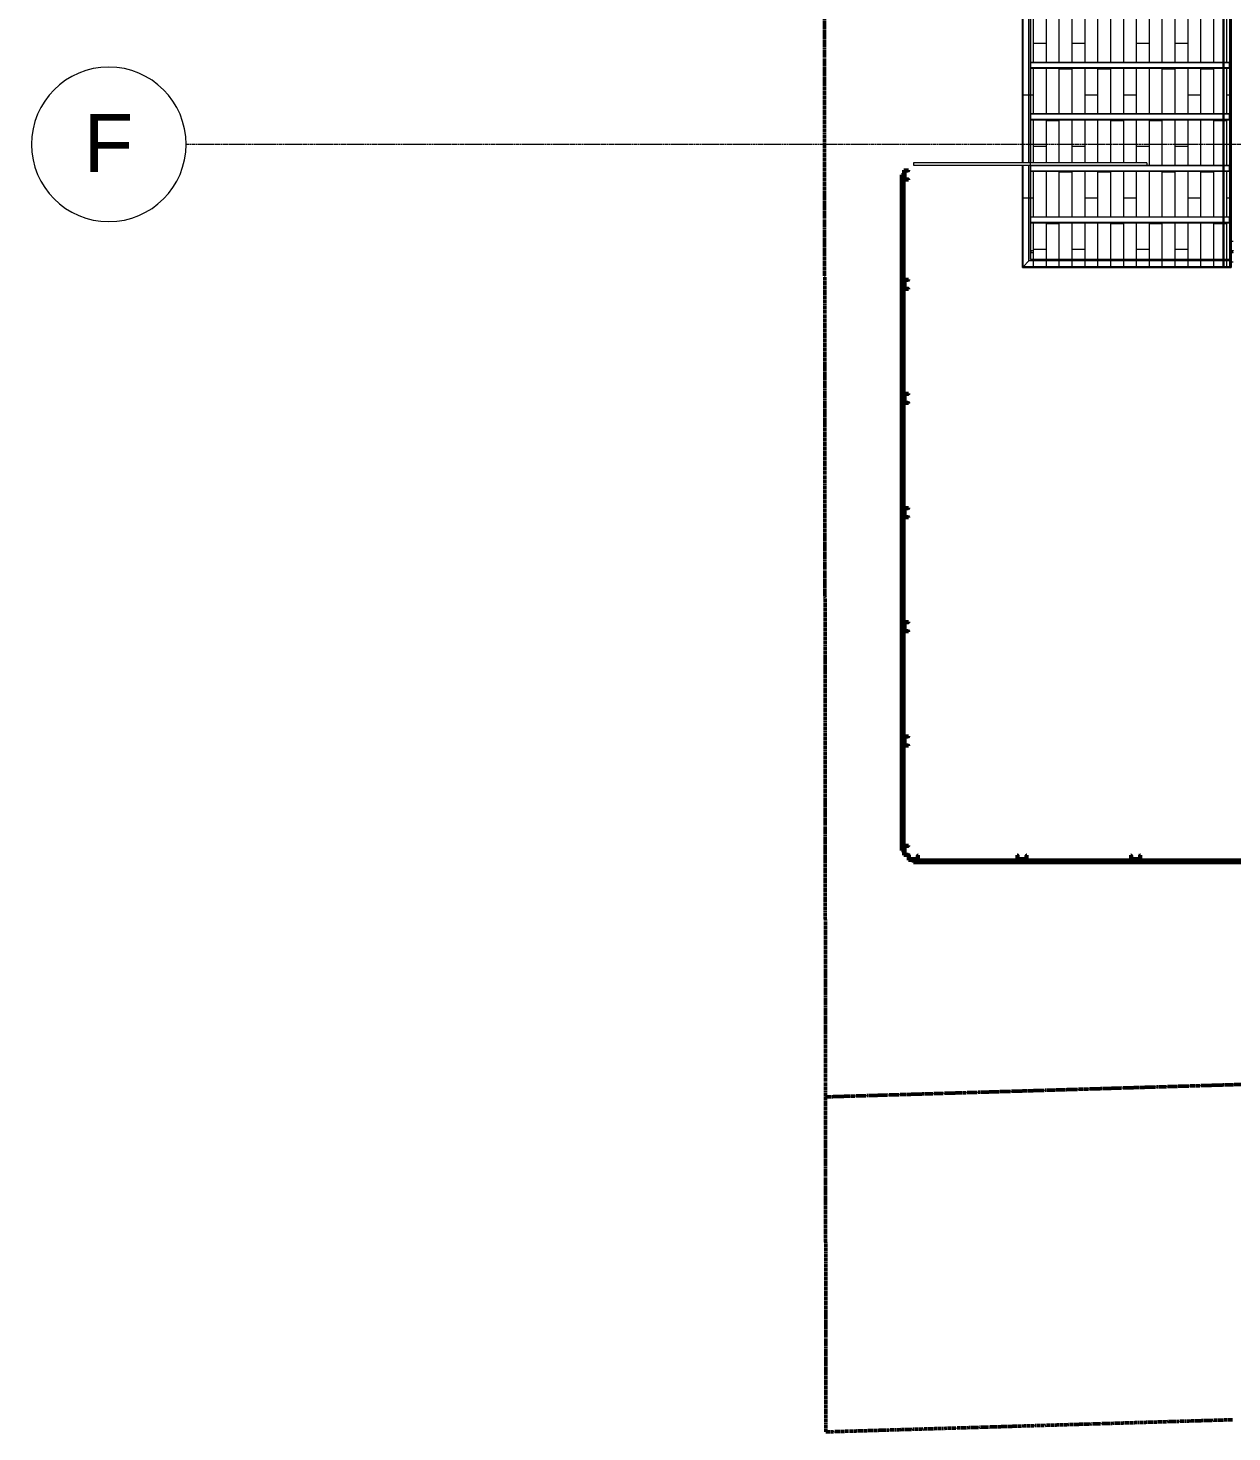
# Model space of a CAD drawing. Header units: inches. Extents: x -4235 to -464, y 9706 to 12338.
# Drawn here: x -4234.8 to -3860.9, y 9767.3 to 10203.3 of the extents above; entities that cross this region are included whole.
import ezdxf

# ---------------------------------------------------------------- set-up
doc = ezdxf.new("R2010")
doc.units = ezdxf.units.IN
doc.header["$MEASUREMENT"] = 0
for name, pattern in [('Dash 1_16_', [0.125, 0.0625, -0.0625]), ('Double Dash 3_8_', [1, 0.375, -0.125, 0.125, -0.125, 0.125, -0.125]), ('Grid Line 1_2_', [0.875, 0.5, -0.125, 0.125, -0.125]), ('Hidden 1_8_', [0.1875, 0.125, -0.0625])]:
    doc.linetypes.add(name, pattern=pattern)
for name, color, linetype, lineweight in [('A-FLOR-3', 192, 'Continuous', 9), ('A-FLOR-PATT-1', 9, 'Continuous', 9), ('A-GLAZ-CURT', 52, 'Continuous', 9), ('A-GLAZ-CURT-2', 52, 'Continuous', 50), ('A-GLAZ-CWMG', 51, 'Continuous', 9), ('A-GLAZ-CWMG-4', 51, 'Continuous', 50), ('A-WALL-5', 113, 'Continuous', 9), ('C-PROP-LINE', 91, 'Double Dash 3_8_', 50), ('C-PROP-LINE-1', 91, 'Dash 1_16_', 50), ('S-BEAM', 12, 'Continuous', 9), ('S-BEAM-1', 12, 'Hidden 1_8_', 9), ('S-GRID-1', 1, 'Grid Line 1_2_', 9), ('S-GRID-IDEN', 1, 'Continuous', 9)]:
    doc.layers.add(name, color=color, linetype=linetype, lineweight=lineweight)
doc.styles.add('Arial', font='arial.ttf', dxfattribs={"height": 18})

# ---------------------------------------------------------------- blocks, each defined once
blk = doc.blocks.new('Walls 20 - Walls 1-2570012-BACKGROUND - RCP - 1ST FLOOR')
at = {"layer": 'A-WALL-5'}
for p, q in [((-3861.09, 10137.09), (-3860.72, 10137.09)), ((-3860.72, 10137.09), (-3860.47, 10137.09)), ((-3923.44, 10134.21), (-3922.74, 10134.21)), ((-3922.74, 10133.46), (-3923.44, 10133.46)), ((-3861.09, 10134.21), (-3860.72, 10134.21)), ((-3860.72, 10133.46), (-3861.09, 10133.46)), ((-3860.72, 10134.21), (-3860.47, 10134.21)), ((-3860.47, 10133.46), (-3860.72, 10133.46)), ((-3860.72, 10130.59), (-3861.09, 10130.59)), ((-3860.47, 10130.59), (-3860.72, 10130.59))]:
    blk.add_line(p, q, dxfattribs=at)
for centre, start_param, end_param in [((-3923.46, 10133.84), 0, 0.261799), ((-3923.46, 10133.84), 2.879793, 3.141593), ((-3923.46, 10133.84), 3.19067, 6.234108), ((-3860.4, 10133.84), 1.308997, 1.445432), ((-3860.4, 10133.84), 1.445432, 1.568095), ((-3860.4, 10133.84), 1.570796, 1.696161), ((-3860.4, 10133.84), 1.696161, 1.829985), ((-3860.4, 10133.84), 1.047198, 1.30639), ((-3860.4, 10133.84), 1.832596, 2.092053), ((-3860.4, 10133.84), 0.785398, 1.044861), ((-3860.4, 10133.84), 2.094395, 2.354281), ((-3860.4, 10133.84), 0.559003, 0.783492), ((-3860.4, 10133.84), 2.356194, 2.584219), ((-3860.4, 10133.84), 0.261799, 0.522251), ((-3860.4, 10133.84), 2.698715, 2.879092)]:
    blk.add_ellipse(centre, major_axis=(0, 0.375), ratio=0.86769, start_param=start_param, end_param=end_param, dxfattribs=at)
blk = doc.blocks.new('Walls 132 - Walls 3-2570032-BACKGROUND - RCP - 1ST FLOOR')
at = {"layer": 'A-WALL-5'}
for p, q in [((-3925.97, 10161.44), (-3925.97, 10242.25)), ((-3925.97, 10242.25), (-3863.62, 10242.25)), ((-3925.97, 10242.25), (-3925.97, 10161.44)), ((-3925.97, 10242.25), (-3861.09, 10242.25)), ((-3925.97, 10242.25), (-3863.62, 10242.25)), ((-3925.97, 10161.44), (-3925.97, 10242.25)), ((-3925.7, 10161.44), (-3925.7, 10241.98)), ((-3925.7, 10161.44), (-3925.7, 10241.98)), ((-3925.7, 10241.98), (-3863.62, 10241.98)), ((-3923.93, 10240.21), (-3925.7, 10241.98)), ((-3925.7, 10241.98), (-3923.93, 10240.21)), ((-3925.7, 10241.98), (-3863.62, 10241.98)), ((-3863.62, 10241.98), (-3863.62, 10242.25)), ((-3861.09, 10242.25), (-3863.62, 10242.25)), ((-3863.62, 10242.25), (-3863.61, 10242.25)), ((-3863.61, 10242.25), (-3863.62, 10242.25)), ((-3863.62, 10217.44), (-3863.62, 10242.25)), ((-3863.62, 10242.25), (-3863.34, 10242.25)), ((-3863.62, 10242.05), (-3863.62, 10242.11)), ((-3863.62, 10240.21), (-3863.62, 10242.05)), ((-3863.62, 10240.21), (-3863.62, 10241.98)), ((-3863.62, 10241.98), (-3861.09, 10241.98)), ((-3863.62, 10241.98), (-3863.34, 10241.98)), ((-3863.61, 10242.25), (-3863.58, 10242.25)), ((-3863.58, 10242.25), (-3863.61, 10242.25)), ((-3863.58, 10242.25), (-3863.34, 10242.25)), ((-3863.34, 10242.25), (-3863.58, 10242.25)), ((-3863.54, 10242.25), (-3861.57, 10242.25)), ((-3863.54, 10242.25), (-3861.57, 10242.25)), ((-3863.34, 10242.25), (-3861.57, 10242.25)), ((-3861.57, 10242.25), (-3863.34, 10242.25)), ((-3863.34, 10239.72), (-3863.34, 10242.25)), ((-3863.34, 10241.98), (-3863.34, 10242.25)), ((-3863.34, 10242.25), (-3861.57, 10242.25)), ((-3863.34, 10240.21), (-3863.34, 10241.98)), ((-3863.34, 10241.98), (-3861.57, 10241.98)), ((-3861.57, 10242.25), (-3861.09, 10242.25)), ((-3861.57, 10242.25), (-3861.09, 10242.25)), ((-3861.57, 10242.25), (-3861.09, 10242.25)), ((-3861.57, 10239.72), (-3861.57, 10242.23)), ((-3861.57, 10239.72), (-3861.57, 10242.23)), ((-3861.57, 10241.98), (-3861.09, 10241.98)), ((-3861.09, 10242.25), (-3861.09, 10217.44)), ((-3861.09, 10242.25), (-3861.09, 10239.72)), ((-3861.09, 10242.24), (-3861.09, 10242.25)), ((-3861.09, 10242.25), (-3861.09, 10242.24)), ((-3861.09, 10242.22), (-3861.09, 10242.24)), ((-3861.09, 10242.24), (-3861.09, 10242.22)), ((-3861.09, 10242.17), (-3861.09, 10242.22)), ((-3861.09, 10242.22), (-3861.09, 10242.17)), ((-3861.09, 10240.21), (-3861.09, 10242.17)), ((-3861.09, 10242.12), (-3861.09, 10242.17)), ((-3861.09, 10242.17), (-3861.09, 10242.12)), ((-3861.09, 10240.21), (-3861.09, 10242.17)), ((-3861.09, 10242.05), (-3861.09, 10242.12)), ((-3861.09, 10242.12), (-3861.09, 10242.05)), ((-3861.09, 10241.98), (-3861.09, 10242.05)), ((-3861.09, 10242.05), (-3861.09, 10241.98)), ((-3861.09, 10240.21), (-3861.09, 10241.98)), ((-3861.09, 10241.98), (-3861.09, 10240.21)), ((-3923.93, 10161.44), (-3923.93, 10240.21)), ((-3923.93, 10161.44), (-3923.93, 10240.21)), ((-3923.93, 10240.21), (-3863.62, 10240.21)), ((-3923.93, 10240.21), (-3863.62, 10240.21)), ((-3923.44, 10239.72), (-3923.44, 10237.71)), ((-3861.09, 10239.72), (-3923.44, 10239.72)), ((-3923.44, 10161.44), (-3923.44, 10239.72)), ((-3923.44, 10239.72), (-3863.62, 10239.72)), ((-3923.44, 10237.67), (-3923.44, 10237)), ((-3923.44, 10236.96), (-3923.44, 10224.72)), ((-3863.62, 10239.72), (-3863.62, 10240.21)), ((-3863.62, 10239.72), (-3863.62, 10240.21)), ((-3863.62, 10240.21), (-3861.09, 10240.21)), ((-3863.62, 10240.21), (-3861.09, 10240.21)), ((-3863.62, 10224.72), (-3863.62, 10239.72)), ((-3863.62, 10224.72), (-3863.62, 10239.72)), ((-3863.54, 10239.72), (-3863.48, 10239.72)), ((-3863.48, 10239.72), (-3863.41, 10239.72)), ((-3863.41, 10239.72), (-3861.57, 10239.72)), ((-3863.34, 10239.72), (-3863.34, 10240.21)), ((-3863.34, 10217.44), (-3863.34, 10239.72)), ((-3863.34, 10224.72), (-3863.34, 10239.72)), ((-3861.57, 10217.44), (-3861.57, 10239.72)), ((-3861.57, 10217.44), (-3861.57, 10239.72)), ((-3861.57, 10239.72), (-3861.09, 10239.72)), ((-3861.09, 10239.72), (-3861.09, 10240.21)), ((-3861.09, 10239.72), (-3861.09, 10240.21)), ((-3861.09, 10217.44), (-3861.09, 10239.72)), ((-3923.44, 10224.72), (-3923.44, 10224.53)), ((-3923.44, 10224.53), (-3923.44, 10222.91)), ((-3923.44, 10222.91), (-3923.44, 10222.72)), ((-3923.44, 10222.72), (-3923.44, 10208.72)), ((-3863.62, 10217.44), (-3863.62, 10222.72)), ((-3863.62, 10217.44), (-3863.62, 10222.72)), ((-3863.34, 10217.44), (-3863.34, 10222.72)), ((-3863.62, 10208.72), (-3863.62, 10216.69)), ((-3863.62, 10128.93), (-3863.62, 10216.69)), ((-3863.62, 10208.72), (-3863.62, 10216.69)), ((-3863.34, 10131.46), (-3863.34, 10216.69)), ((-3863.34, 10208.72), (-3863.34, 10216.69)), ((-3861.57, 10131.46), (-3861.57, 10216.69)), ((-3861.57, 10131.46), (-3861.57, 10216.69)), ((-3861.09, 10131.46), (-3861.09, 10216.69)), ((-3861.09, 10216.69), (-3861.09, 10128.93)), ((-3923.44, 10208.72), (-3923.44, 10208.53)), ((-3923.44, 10208.53), (-3923.44, 10206.91)), ((-3923.44, 10206.91), (-3923.44, 10206.72)), ((-3923.44, 10206.72), (-3923.44, 10192.72)), ((-3863.62, 10192.72), (-3863.62, 10206.72)), ((-3863.62, 10192.72), (-3863.62, 10206.72)), ((-3863.34, 10192.72), (-3863.34, 10206.72)), ((-3923.44, 10192.72), (-3923.44, 10192.53)), ((-3923.44, 10192.53), (-3923.44, 10190.91)), ((-3923.44, 10190.91), (-3923.44, 10190.72)), ((-3923.44, 10190.72), (-3923.44, 10176.72)), ((-3863.62, 10176.72), (-3863.62, 10190.72)), ((-3863.62, 10176.72), (-3863.62, 10190.72)), ((-3863.34, 10176.72), (-3863.34, 10190.72)), ((-3923.44, 10176.72), (-3923.44, 10176.53)), ((-3923.44, 10176.53), (-3923.44, 10174.91)), ((-3923.44, 10174.91), (-3923.44, 10174.72)), ((-3923.44, 10174.72), (-3923.44, 10161.44)), ((-3863.62, 10160.72), (-3863.62, 10174.72)), ((-3863.62, 10160.72), (-3863.62, 10174.72)), ((-3863.34, 10160.72), (-3863.34, 10174.72)), ((-3925.97, 10128.93), (-3925.97, 10160.69)), ((-3925.97, 10160.69), (-3925.97, 10128.93)), ((-3925.97, 10128.93), (-3925.97, 10160.69)), ((-3925.7, 10129.2), (-3925.7, 10160.69)), ((-3925.7, 10129.2), (-3925.7, 10160.69)), ((-3923.93, 10130.97), (-3923.93, 10160.69)), ((-3923.93, 10130.97), (-3923.93, 10160.69)), ((-3923.44, 10160.69), (-3923.44, 10160.53)), ((-3923.44, 10131.46), (-3923.44, 10160.69)), ((-3923.44, 10160.53), (-3923.44, 10158.91)), ((-3923.44, 10158.91), (-3923.44, 10158.72)), ((-3923.44, 10158.72), (-3923.44, 10144.72)), ((-3863.62, 10144.72), (-3863.62, 10158.72)), ((-3863.62, 10144.72), (-3863.62, 10158.72)), ((-3863.34, 10144.72), (-3863.34, 10158.72)), ((-3923.44, 10144.72), (-3923.44, 10144.53)), ((-3923.44, 10144.53), (-3923.44, 10142.91)), ((-3923.44, 10142.91), (-3923.44, 10142.72)), ((-3923.44, 10142.72), (-3923.44, 10134.21)), ((-3863.62, 10131.46), (-3863.62, 10142.72)), ((-3863.62, 10131.46), (-3863.62, 10142.72)), ((-3863.34, 10131.46), (-3863.34, 10142.72)), ((-3923.44, 10134.18), (-3923.44, 10133.51)), ((-3923.44, 10133.46), (-3923.44, 10131.46)), ((-3863.62, 10128.93), (-3925.97, 10128.93)), ((-3925.97, 10128.93), (-3861.09, 10128.93)), ((-3863.62, 10128.93), (-3925.97, 10128.93)), ((-3925.7, 10129.2), (-3923.93, 10130.97)), ((-3923.93, 10130.97), (-3925.7, 10129.2)), ((-3863.62, 10129.2), (-3925.7, 10129.2)), ((-3863.62, 10129.2), (-3925.7, 10129.2)), ((-3863.62, 10130.97), (-3923.93, 10130.97)), ((-3863.62, 10130.97), (-3923.93, 10130.97)), ((-3923.44, 10131.46), (-3863.62, 10131.46)), ((-3861.09, 10131.46), (-3923.44, 10131.46)), ((-3863.62, 10130.97), (-3863.62, 10131.46)), ((-3863.62, 10130.97), (-3863.62, 10131.46)), ((-3863.62, 10129.2), (-3863.62, 10130.97)), ((-3863.62, 10129.13), (-3863.62, 10130.97)), ((-3861.09, 10130.97), (-3863.62, 10130.97)), ((-3861.09, 10130.97), (-3863.62, 10130.97)), ((-3863.62, 10128.93), (-3863.62, 10129.2)), ((-3861.09, 10129.2), (-3863.62, 10129.2)), ((-3863.34, 10129.2), (-3863.62, 10129.2)), ((-3863.62, 10129.07), (-3863.62, 10129.13)), ((-3863.62, 10128.93), (-3863.58, 10128.93)), ((-3863.61, 10128.93), (-3863.62, 10128.93)), ((-3863.62, 10128.93), (-3861.09, 10128.93)), ((-3863.34, 10128.93), (-3863.62, 10128.93)), ((-3863.58, 10128.93), (-3863.61, 10128.93)), ((-3863.58, 10128.93), (-3863.48, 10128.93)), ((-3863.48, 10128.93), (-3863.58, 10128.93)), ((-3863.54, 10131.46), (-3863.48, 10131.46)), ((-3861.57, 10128.93), (-3863.54, 10128.93)), ((-3861.57, 10128.93), (-3863.54, 10128.93)), ((-3863.48, 10131.46), (-3863.42, 10131.46)), ((-3863.48, 10128.93), (-3863.41, 10128.93)), ((-3863.41, 10128.93), (-3863.48, 10128.93)), ((-3863.41, 10131.46), (-3863.35, 10131.46)), ((-3863.41, 10128.93), (-3863.34, 10128.93)), ((-3863.34, 10128.93), (-3863.41, 10128.93)), ((-3863.34, 10128.93), (-3863.34, 10131.46)), ((-3863.34, 10130.97), (-3863.34, 10131.46)), ((-3863.34, 10131.46), (-3861.57, 10131.46)), ((-3863.34, 10129.2), (-3863.34, 10130.97)), ((-3863.34, 10128.93), (-3863.34, 10129.2)), ((-3861.57, 10129.2), (-3863.34, 10129.2)), ((-3863.34, 10128.93), (-3861.57, 10128.93)), ((-3861.57, 10128.93), (-3863.34, 10128.93)), ((-3861.57, 10128.93), (-3863.34, 10128.93)), ((-3861.57, 10128.95), (-3861.57, 10131.46)), ((-3861.57, 10128.95), (-3861.57, 10131.46)), ((-3861.57, 10131.46), (-3861.09, 10131.46)), ((-3861.09, 10129.2), (-3861.57, 10129.2)), ((-3861.09, 10128.93), (-3861.57, 10128.93)), ((-3861.09, 10128.93), (-3861.57, 10128.93)), ((-3861.09, 10128.93), (-3861.57, 10128.93)), ((-3861.09, 10130.97), (-3861.09, 10131.46)), ((-3861.09, 10130.97), (-3861.09, 10131.46)), ((-3861.09, 10131.46), (-3861.09, 10128.93)), ((-3861.09, 10129.01), (-3861.09, 10130.97)), ((-3861.09, 10129.01), (-3861.09, 10130.97)), ((-3861.09, 10130.97), (-3861.09, 10129.2)), ((-3861.09, 10129.2), (-3861.09, 10130.97)), ((-3861.09, 10129.2), (-3861.09, 10129.13)), ((-3861.09, 10129.13), (-3861.09, 10129.2)), ((-3861.09, 10129.13), (-3861.09, 10129.06)), ((-3861.09, 10129.06), (-3861.09, 10129.13)), ((-3861.09, 10129.06), (-3861.09, 10129.01)), ((-3861.09, 10129.01), (-3861.09, 10129.06)), ((-3861.09, 10129.01), (-3861.09, 10128.93)), ((-3861.09, 10128.96), (-3861.09, 10129.01)), ((-3861.09, 10128.94), (-3861.09, 10128.96)), ((-3861.09, 10128.93), (-3861.09, 10128.94))]:
    blk.add_line(p, q, dxfattribs=at)
for points, knots in [([(-3925.77, 10242.05), (-3925.78, 10242.06), (-3925.81, 10242.08), (-3925.83, 10242.11), (-3925.85, 10242.13), (-3925.87, 10242.15), (-3925.89, 10242.17), (-3925.91, 10242.18), (-3925.92, 10242.2), (-3925.94, 10242.22), (-3925.95, 10242.23), (-3925.97, 10242.25), (-3925.97, 10242.25), (-3925.97, 10242.25)], [-0.8333333, -0.8333333, -0.8333333, -0.8333333, -0.75, -0.6666667, -0.625, -0.5833333, -0.5, -0.4583333, -0.4166667, -0.3333333, -0.25, -0.1666667, 0, 0, 0, 0]), ([(-3925.97, 10242.25), (-3925.97, 10242.25), (-3925.97, 10242.25), (-3925.95, 10242.23), (-3925.94, 10242.22), (-3925.92, 10242.2), (-3925.91, 10242.18), (-3925.9, 10242.18), (-3925.89, 10242.17)], [-1, -1, -1, -1, -0.8333333, -0.75, -0.6666667, -0.5833333, -0.5416667, -0.5, -0.5, -0.5, -0.5]), ([(-3925.89, 10242.17), (-3925.89, 10242.16), (-3925.87, 10242.15), (-3925.85, 10242.13), (-3925.84, 10242.12), (-3925.84, 10242.12)], [-0.5, -0.5, -0.5, -0.5, -0.4166667, -0.375, -0.3333333, -0.3333333, -0.3333333, -0.3333333]), ([(-3925.94, 10128.96), (-3925.94, 10128.96), (-3925.95, 10128.95), (-3925.97, 10128.93), (-3925.97, 10128.93), (-3925.97, 10128.93)], [0.6666667, 0.6666667, 0.6666667, 0.6666667, 0.75, 0.8333333, 1, 1, 1, 1]), ([(-3925.94, 10128.96), (-3925.93, 10128.97), (-3925.92, 10128.98), (-3925.91, 10128.99), (-3925.9, 10129), (-3925.89, 10129.01)], [0.3333333, 0.3333333, 0.3333333, 0.3333333, 0.4166667, 0.4583333, 0.5, 0.5, 0.5, 0.5]), ([(-3925.89, 10129.01), (-3925.9, 10129), (-3925.91, 10128.99), (-3925.92, 10128.98), (-3925.93, 10128.97), (-3925.94, 10128.96)], [0.5, 0.5, 0.5, 0.5, 0.5416667, 0.5833333, 0.6666667, 0.6666667, 0.6666667, 0.6666667]), ([(-3925.84, 10129.06), (-3925.84, 10129.06), (-3925.85, 10129.05), (-3925.87, 10129.03), (-3925.89, 10129.02), (-3925.89, 10129.01)], [0.3333333, 0.3333333, 0.3333333, 0.3333333, 0.375, 0.4166667, 0.5, 0.5, 0.5, 0.5]), ([(-3925.84, 10129.06), (-3925.83, 10129.07), (-3925.82, 10129.08), (-3925.8, 10129.1), (-3925.78, 10129.12), (-3925.77, 10129.13)], [0.6666667, 0.6666667, 0.6666667, 0.6666667, 0.7083333, 0.75, 0.8333333, 0.8333333, 0.8333333, 0.8333333])]:
    blk.add_open_spline(points, degree=3, knots=knots, dxfattribs=at)
for points in [[(-3925.84, 10242.12), (-3925.83, 10242.11), (-3925.81, 10242.08), (-3925.78, 10242.06), (-3925.77, 10242.05)], [(-3925.7, 10241.98), (-3925.73, 10242), (-3925.75, 10242.03), (-3925.77, 10242.05)], [(-3925.77, 10242.05), (-3925.75, 10242.03), (-3925.73, 10242), (-3925.7, 10241.98)], [(-3925.97, 10128.93), (-3925.97, 10128.93), (-3925.97, 10128.93), (-3925.96, 10128.94)], [(-3925.96, 10128.94), (-3925.96, 10128.94), (-3925.95, 10128.95), (-3925.94, 10128.96), (-3925.94, 10128.96)], [(-3925.89, 10129.01), (-3925.89, 10129.02), (-3925.87, 10129.03), (-3925.85, 10129.05), (-3925.84, 10129.06)], [(-3925.77, 10129.13), (-3925.78, 10129.12), (-3925.81, 10129.1), (-3925.83, 10129.07), (-3925.84, 10129.06)], [(-3925.77, 10129.13), (-3925.75, 10129.15), (-3925.72, 10129.18), (-3925.7, 10129.2)], [(-3925.7, 10129.2), (-3925.72, 10129.18), (-3925.75, 10129.15), (-3925.77, 10129.13)]]:
    blk.add_open_spline(points, degree=3, dxfattribs=at)
blk = doc.blocks.new('CISC HSS Rectangular_CSA G40_21_ - HS102x51x4_8-V156-BACKGROUND - RCP - 1ST FLOOR')
at = {"layer": 'S-BEAM'}
for p, q in [((-30.9, 1), (28.92, 1)), ((-30.9, 1), (-30.9, 0.62)), ((-30.9, 0.89), (-30.9, 1)), ((-30.9, 0.82), (-30.9, 0.89)), ((-30.9, 0.62), (-30.9, 0.82)), ((-30.9, 0.62), (-30.9, 0.81)), ((-30.9, 0.81), (-30.9, 0.62)), ((-30.9, 0.62), (-30.9, -0.62)), ((-30.9, 0.62), (-30.9, -0.62)), ((28.92, 1), (30.9, 1)), ((30.9, 0.62), (30.9, 1)), ((30.9, -0.62), (30.9, 0.62)), ((-30.9, -0.62), (-30.9, -1)), ((-30.9, -0.82), (-30.9, -0.62)), ((-30.9, -0.62), (-30.9, -0.76)), ((-30.9, -0.81), (-30.9, -0.62)), ((-30.9, -0.76), (-30.9, -0.81)), ((-30.9, -1), (-30.9, -0.82)), ((28.92, -1), (-30.9, -1)), ((30.9, -1), (28.92, -1)), ((30.9, -1), (30.9, -0.62))]:
    blk.add_line(p, q, dxfattribs=at)
at = {"layer": 'S-BEAM-1'}
for p, q in [((28.92, 0.81), (-30.9, 0.81)), ((30.9, 0.81), (28.92, 0.81)), ((28.92, -0.81), (-30.9, -0.81)), ((30.9, -0.81), (28.92, -0.81))]:
    blk.add_line(p, q, dxfattribs=at)
blk = doc.blocks.new('CISC HSS Rectangular_CSA G40_21_ - HS102x51x4_8-V157-BACKGROUND - RCP - 1ST FLOOR')
at = {"layer": 'S-BEAM'}
for p, q in [((-30.9, 1), (28.92, 1)), ((-30.9, 1), (-30.9, 0.62)), ((-30.9, 0.89), (-30.9, 1)), ((-30.9, 0.82), (-30.9, 0.89)), ((-30.9, 0.62), (-30.9, 0.82)), ((-30.9, 0.62), (-30.9, 0.81)), ((-30.9, 0.81), (-30.9, 0.62)), ((-30.9, 0.62), (-30.9, -0.62)), ((-30.9, 0.62), (-30.9, -0.62)), ((28.92, 1), (30.9, 1)), ((30.9, 0.62), (30.9, 1)), ((30.9, -0.62), (30.9, 0.62)), ((-30.9, -0.62), (-30.9, -1)), ((-30.9, -0.82), (-30.9, -0.62)), ((-30.9, -0.62), (-30.9, -0.76)), ((-30.9, -0.76), (-30.9, -0.62)), ((-30.9, -0.76), (-30.9, -0.81)), ((-30.9, -0.81), (-30.9, -0.76)), ((-30.9, -0.89), (-30.9, -0.82)), ((-30.9, -1), (-30.9, -0.89)), ((28.92, -1), (-30.9, -1)), ((30.9, -1), (28.92, -1)), ((30.9, -1), (30.9, -0.62))]:
    blk.add_line(p, q, dxfattribs=at)
at = {"layer": 'S-BEAM-1'}
for p, q in [((28.92, 0.81), (-30.9, 0.81)), ((30.9, 0.81), (28.92, 0.81)), ((28.92, -0.81), (-30.9, -0.81)), ((30.9, -0.81), (28.92, -0.81))]:
    blk.add_line(p, q, dxfattribs=at)
blk = doc.blocks.new('CISC HSS Rectangular_CSA G40_21_ - HS102x51x4_8-V158-BACKGROUND - RCP - 1ST FLOOR')
at = {"layer": 'S-BEAM'}
for p, q in [((-30.9, 0.99), (-30.9, 0.62)), ((-30.9, 0.89), (-30.9, 0.99)), ((-30.9, 0.82), (-30.9, 0.89)), ((-30.9, 0.62), (-30.9, 0.82)), ((-30.9, 0.76), (-30.9, 0.81)), ((-30.9, 0.81), (-30.9, 0.76)), ((-30.9, 0.62), (-30.9, 0.76)), ((-30.9, 0.76), (-30.9, 0.62)), ((-30.9, 0.62), (-30.9, -0.62)), ((-30.9, 0.62), (-30.9, -0.62)), ((5.19, 1), (28.92, 1)), ((28.92, 1), (30.9, 1)), ((30.9, 0.62), (30.9, 1)), ((30.9, -0.62), (30.9, 0.62)), ((-30.9, -0.62), (-30.9, -1)), ((-30.9, -0.82), (-30.9, -0.62)), ((-30.9, -0.62), (-30.9, -0.76)), ((-30.9, -0.81), (-30.9, -0.62)), ((-30.9, -0.76), (-30.9, -0.81)), ((-30.9, -0.89), (-30.9, -0.82)), ((-30.9, -1), (-30.9, -0.89)), ((28.92, -1), (-30.9, -1)), ((30.9, -1), (28.92, -1)), ((30.9, -1), (30.9, -0.62))]:
    blk.add_line(p, q, dxfattribs=at)
at = {"layer": 'S-BEAM-1'}
for p, q in [((28.92, 0.81), (-30.9, 0.81)), ((30.9, 0.81), (28.92, 0.81)), ((28.92, -0.81), (-30.9, -0.81)), ((30.9, -0.81), (28.92, -0.81))]:
    blk.add_line(p, q, dxfattribs=at)
blk = doc.blocks.new('CISC HSS Rectangular_CSA G40_21_ - HS102x51x4_8-V159-BACKGROUND - RCP - 1ST FLOOR')
at = {"layer": 'S-BEAM'}
for p, q in [((-30.9, 1), (28.92, 1)), ((-30.9, 1), (-30.9, 0.62)), ((-30.9, 0.89), (-30.9, 1)), ((-30.9, 0.82), (-30.9, 0.89)), ((-30.9, 0.62), (-30.9, 0.82)), ((-30.9, 0.62), (-30.9, 0.81)), ((-30.9, 0.81), (-30.9, 0.62)), ((-30.9, 0.62), (-30.9, -0.62)), ((-30.9, 0.62), (-30.9, -0.62)), ((28.92, 1), (30.9, 1)), ((30.9, 0.62), (30.9, 1)), ((30.9, -0.62), (30.9, 0.62)), ((-30.9, -0.62), (-30.9, -1)), ((-30.9, -0.82), (-30.9, -0.62)), ((-30.9, -0.62), (-30.9, -0.76)), ((-30.9, -0.81), (-30.9, -0.62)), ((-30.9, -0.76), (-30.9, -0.81)), ((-30.9, -0.89), (-30.9, -0.82)), ((-30.9, -1), (-30.9, -0.89)), ((28.92, -1), (-30.9, -1)), ((30.9, -1), (28.92, -1)), ((30.9, -1), (30.9, -0.62))]:
    blk.add_line(p, q, dxfattribs=at)
at = {"layer": 'S-BEAM-1'}
for p, q in [((28.92, 0.81), (-30.9, 0.81)), ((30.9, 0.81), (28.92, 0.81)), ((28.92, -0.81), (-30.9, -0.81)), ((30.9, -0.81), (28.92, -0.81))]:
    blk.add_line(p, q, dxfattribs=at)
blk = doc.blocks.new('Horizontal_Siding - Horizontal_Siding-2854973-BACKGROUND - RCP - 1ST FLOOR')
at = {"layer": 'A-GLAZ-CURT'}
for p, q in [((18.11875, 2.25), (-18.11875, 2.25)), ((-18.11875, 2.25), (-18.11875, 1.5)), ((-18.11875, 1.5), (18.11875, 1.5)), ((18.11875, 2.25), (18.11875, 1.5))]:
    blk.add_line(p, q, dxfattribs=at)
blk = doc.blocks.new('Horizontal_Siding - Horizontal_Siding-2855037-BACKGROUND - RCP - 1ST FLOOR')
at = {"layer": 'A-GLAZ-CURT-2'}
for p, q in [((-16.98, -1.5), (16.98, -1.5)), ((-16.98, -2.25), (-16.98, -1.5)), ((16.98, -2.25), (-16.98, -2.25)), ((16.98, -1.5), (16.98, -2.25))]:
    blk.add_line(p, q, dxfattribs=at)
blk = doc.blocks.new('Horizontal_Siding - Horizontal_Siding-2855038-BACKGROUND - RCP - 1ST FLOOR')
at = {"layer": 'A-GLAZ-CURT-2'}
for p, q in [((-17.73, -1.5), (17.73, -1.5)), ((-17.73, -2.25), (-17.73, -1.5)), ((17.73, -2.25), (-17.73, -2.25)), ((17.73, -1.5), (17.73, -2.25))]:
    blk.add_line(p, q, dxfattribs=at)
blk = doc.blocks.new('Rectangular Mullion - RAILING POST-2669755-BACKGROUND - RCP - 1ST FLOOR')
at = {"layer": 'A-GLAZ-CWMG-4'}
for p, q in [((-1.5, 1.5), (-1.5, 0)), ((1.5, 1.5), (-1.5, 1.5)), ((-1.29, 0.21), (-1.22, 1.18)), ((-1.22, 1.18), (1.22, 1.18)), ((1.22, 1.18), (1.29, 0.21)), ((1.5, 0), (1.5, 1.5))]:
    blk.add_line(p, q, dxfattribs=at)
for centre, start, end in [((-1.5, 0.21), 270, 0.528), ((1.5, 0.21), 179.472, 270)]:
    blk.add_arc(centre, 0.21, start, end, dxfattribs=at)
blk = doc.blocks.new('Rectangular Mullion - RAILING POST-2680127-BACKGROUND - RCP - 1ST FLOOR')
at = {"layer": 'A-GLAZ-CWMG-4'}
for p, q in [((-3, 1.5), (-3, 0)), ((0, 1.5), (-3, 1.5)), ((-2.79, 0.21), (-2.72, 1.18)), ((-2.72, 1.18), (-0.28, 1.18)), ((-0.28, 1.18), (-0.21, 0.21)), ((0, 0), (0, 1.5))]:
    blk.add_line(p, q, dxfattribs=at)
for centre, start, end in [((-3, 0.21), 270, 0.528), ((0, 0.21), 179.472, 270)]:
    blk.add_arc(centre, 0.21, start, end, dxfattribs=at)
blk = doc.blocks.new('Rectangular Mullion - RAILING POST-2806293-BACKGROUND - RCP - 1ST FLOOR')
at = {"layer": 'A-GLAZ-CWMG-4'}
for p, q in [((-3, 1.5), (0, 1.5)), ((-3, 0), (-3, 1.5)), ((-2.72, 1.18), (-2.79, 0.21)), ((-0.28, 1.18), (-2.72, 1.18)), ((-0.21, 0.21), (-0.28, 1.18)), ((0, 1.5), (0, 0))]:
    blk.add_line(p, q, dxfattribs=at)
for centre, start, end in [((-3, 0.21), 270, 0.528), ((0, 0.21), 179.472, 270)]:
    blk.add_arc(centre, 0.211, start, end, dxfattribs=at)
blk = doc.blocks.new('Horizontal_Siding - Horizontal_Siding-2854959-BACKGROUND - RCP - 1ST FLOOR')
at = {"layer": 'A-GLAZ-CURT-2'}
for p, q in [((-17.62, 1.5), (-17.62, 2.25)), ((-17.62, 2.25), (17.62, 2.25)), ((17.62, 1.5), (-17.62, 1.5)), ((17.62, 2.25), (17.62, 1.5))]:
    blk.add_line(p, q, dxfattribs=at)
blk = doc.blocks.new('Horizontal_Siding - Horizontal_Siding-2854960-BACKGROUND - RCP - 1ST FLOOR')
at = {"layer": 'A-GLAZ-CURT-2'}
for p, q in [((-16.88, 1.5), (-16.88, 2.25)), ((-16.88, 2.25), (16.88, 2.25)), ((16.88, 1.5), (-16.88, 1.5)), ((16.88, 2.25), (16.88, 1.5))]:
    blk.add_line(p, q, dxfattribs=at)
blk = doc.blocks.new('Rectangular Mullion - RAILING POST-2666421-BACKGROUND - RCP - 1ST FLOOR')
at = {"layer": 'A-GLAZ-CWMG-4'}
for p, q in [((-1.5, 0), (-1.5, -1.5)), ((1.5, -1.5), (1.5, 0)), ((-1.5, -1.5), (1.5, -1.5)), ((-1.22, -1.18), (-1.29, -0.21)), ((1.22, -1.18), (-1.22, -1.18)), ((1.29, -0.21), (1.22, -1.18))]:
    blk.add_line(p, q, dxfattribs=at)
for centre, start, end in [((-1.5, -0.21), 359.472, 90), ((1.5, -0.21), 90, 180.528)]:
    blk.add_arc(centre, 0.21, start, end, dxfattribs=at)
blk = doc.blocks.new('Rectangular Mullion - RAILING POST-2680133-BACKGROUND - RCP - 1ST FLOOR')
at = {"layer": 'A-GLAZ-CWMG-4'}
for p, q in [((-3, 0), (-3, -1.5)), ((0, -1.5), (0, 0)), ((-3, -1.5), (0, -1.5)), ((-2.72, -1.18), (-2.79, -0.21)), ((-0.28, -1.18), (-2.72, -1.18)), ((-0.21, -0.21), (-0.28, -1.18))]:
    blk.add_line(p, q, dxfattribs=at)
for centre, start, end in [((-3, -0.21), 359.472, 90), ((0, -0.21), 90, 180.528)]:
    blk.add_arc(centre, 0.21, start, end, dxfattribs=at)
blk = doc.blocks.new('Family - ___-1878357-BACKGROUND - RCP - 1ST FLOOR')
at = {"layer": 'C-PROP-LINE'}
for p, q in [((-3989.42, 12089.69), (-3987.26, 10009.09)), ((-3987.26, 10009.09), (-3987.23, 9980.19)), ((-3987.23, 9980.19), (-3987.01, 9767.34)), ((-3987.01, 9767.34), (-3860.72, 9771.12))]:
    blk.add_line(p, q, dxfattribs=at)
blk = doc.blocks.new('Family - ___-2855424-BACKGROUND - RCP - 1ST FLOOR')
at = {"layer": 'C-PROP-LINE-1'}
blk.add_line((-3987.11, 9871.38), (-600.6, 9972.76), dxfattribs=at)
blk = doc.blocks.new('Grid - Grid Head - Circle-50561-BACKGROUND - RCP - 1ST FLOOR')
at = {"layer": 'S-GRID-IDEN'}
for start, end in [(360, 180), (180, 360)]:
    blk.add_arc((0, 0), 0.25, start, end, dxfattribs=at)

msp = doc.modelspace()

# ---------------------------------------------------------------- hatches: boundary and pattern name
at = {"layer": 'A-FLOR-PATT-1'}
h = msp.add_hatch(dxfattribs=at)
h.set_pattern_fill('FP_22', color=256, style=0, pattern_type=2)
h.set_pattern_definition([(270, (-3982.524, 10134.494), (-4, -2e-16), []), (180, (-3982.524, 10134.494), (-8, 8), [4, -28]), (180, (-3986.524, 10118.494), (-8, 8), [4, -28])])
h.paths.add_polyline_path([(-3925.96, 10128.93), (-3861.09, 10128.96), (-3861.09, 10216.69), (-3884.42, 10216.69), (-3884.42, 10217.44), (-3861.09, 10217.44), (-3861.09, 10242.25), (-3925.97, 10242.22), (-3925.94, 10161.44), (-3887.35, 10161.44), (-3887.35, 10160.72), (-3861.64, 10160.72), (-3861.64, 10158.72), (-3923.44, 10158.72), (-3923.44, 10160.69), (-3925.97, 10160.69), (-3925.97, 10128.93)], flags=0)
h.paths.add_polyline_path([(-3863.41, 10142.72), (-3923.44, 10142.72), (-3923.44, 10144.72), (-3861.64, 10144.72), (-3861.64, 10142.72), (-3863.35, 10142.72)], flags=0)
h.paths.add_polyline_path([(-3863.5, 10174.72), (-3923.44, 10174.72), (-3923.44, 10176.72), (-3861.64, 10176.72), (-3861.64, 10174.72), (-3863.48, 10174.72)], flags=0)
h.paths.add_polyline_path([(-3863.62, 10190.72), (-3923.44, 10190.72), (-3923.44, 10192.72), (-3861.64, 10192.72), (-3861.64, 10190.72), (-3863.61, 10190.72)], flags=0)
h.paths.add_polyline_path([(-3863.62, 10206.72), (-3923.44, 10206.72), (-3923.44, 10208.72), (-3861.64, 10208.72), (-3861.64, 10206.72), (-3863.61, 10206.72)], flags=0)
h.paths.add_polyline_path([(-3863.58, 10222.72), (-3923.44, 10222.72), (-3923.44, 10224.72), (-3861.64, 10224.72), (-3861.64, 10222.72), (-3863.57, 10222.72)], flags=0)

# ---------------------------------------------------------------- linework, layer by layer
at = {"layer": 'A-FLOR-3'}
for p, q in [((-3925.97, 10161.44), (-3925.97, 10242.25)), ((-3861.09, 10216.69), (-3861.09, 10129.01)), ((-3925.97, 10128.93), (-3925.97, 10160.69)), ((-3863.62, 10128.93), (-3925.97, 10128.93)), ((-3861.09, 10128.93), (-3863.54, 10128.93))]:
    msp.add_line(p, q, dxfattribs=at)
at = {"layer": 'S-GRID-1'}
msp.add_line((-464.45, 10167.19), (-4185.7, 10167.19), dxfattribs=at)

# ---------------------------------------------------------------- block references
at = {"layer": 'A-GLAZ-CURT'}
for p in [(-3941.7, 10159.19), (-3905.47, 10159.19)]:
    msp.add_blockref('Horizontal_Siding - Horizontal_Siding-2854973-BACKGROUND - RCP - 1ST FLOOR', p, dxfattribs=at)
for name, p, rotation in [('Horizontal_Siding - Horizontal_Siding-2855037-BACKGROUND - RCP - 1ST FLOOR', (-3961.32, 10140.71), 269.9999999999769), ('Horizontal_Siding - Horizontal_Siding-2855038-BACKGROUND - RCP - 1ST FLOOR', (-3961.32, 10106), 269.9999999999769), ('Horizontal_Siding - Horizontal_Siding-2855038-BACKGROUND - RCP - 1ST FLOOR', (-3961.32, 10070.54), 269.9999999999769), ('Horizontal_Siding - Horizontal_Siding-2855038-BACKGROUND - RCP - 1ST FLOOR', (-3961.32, 10035.09), 269.9999999999769), ('Horizontal_Siding - Horizontal_Siding-2855038-BACKGROUND - RCP - 1ST FLOOR', (-3961.32, 9999.63), 269.9999999999769), ('Horizontal_Siding - Horizontal_Siding-2855037-BACKGROUND - RCP - 1ST FLOOR', (-3961.32, 9964.92), 269.9999999999769), ('Horizontal_Siding - Horizontal_Siding-2854960-BACKGROUND - RCP - 1ST FLOOR', (-3942.95, 9946.44), 180), ('Horizontal_Siding - Horizontal_Siding-2854959-BACKGROUND - RCP - 1ST FLOOR', (-3908.45, 9946.44), 180), ('Horizontal_Siding - Horizontal_Siding-2854959-BACKGROUND - RCP - 1ST FLOOR', (-3873.2, 9946.44), 180)]:
    msp.add_blockref(name, p, dxfattribs=dict(at, rotation=rotation))
at = {"layer": 'A-GLAZ-CWMG', "rotation": 89.99999999997688}
msp.add_blockref('Rectangular Mullion - RAILING POST-2806293-BACKGROUND - RCP - 1ST FLOOR', (-3961.32, 10159.19), dxfattribs=at)
at = {"layer": 'A-GLAZ-CWMG', "extrusion": (0, 0, -1), "rotation": 270.0000000000231}
for name, p in [('Rectangular Mullion - RAILING POST-2669755-BACKGROUND - RCP - 1ST FLOOR', (3961.32, 10123.73)), ('Rectangular Mullion - RAILING POST-2669755-BACKGROUND - RCP - 1ST FLOOR', (3961.32, 10088.27)), ('Rectangular Mullion - RAILING POST-2669755-BACKGROUND - RCP - 1ST FLOOR', (3961.32, 10052.81)), ('Rectangular Mullion - RAILING POST-2669755-BACKGROUND - RCP - 1ST FLOOR', (3961.32, 10017.36)), ('Rectangular Mullion - RAILING POST-2669755-BACKGROUND - RCP - 1ST FLOOR', (3961.32, 9981.9)), ('Rectangular Mullion - RAILING POST-2680127-BACKGROUND - RCP - 1ST FLOOR', (3961.32, 9946.44))]:
    msp.add_blockref(name, p, dxfattribs=at)
at = {"layer": 'A-GLAZ-CWMG', "extrusion": (0, 0, -1)}
for name, p in [('Rectangular Mullion - RAILING POST-2680133-BACKGROUND - RCP - 1ST FLOOR', (3961.32, 9946.44)), ('Rectangular Mullion - RAILING POST-2666421-BACKGROUND - RCP - 1ST FLOOR', (3926.07, 9946.44)), ('Rectangular Mullion - RAILING POST-2666421-BACKGROUND - RCP - 1ST FLOOR', (3890.82, 9946.44))]:
    msp.add_blockref(name, p, dxfattribs=at)
at = {"layer": 'A-WALL-5'}
for name in ['Walls 132 - Walls 3-2570032-BACKGROUND - RCP - 1ST FLOOR', 'Walls 20 - Walls 1-2570012-BACKGROUND - RCP - 1ST FLOOR']:
    msp.add_blockref(name, (0, 0), dxfattribs=at)
at = {"layer": 'C-PROP-LINE'}
msp.add_blockref('Family - ___-1878357-BACKGROUND - RCP - 1ST FLOOR', (0, 0), dxfattribs=at)
at = {"layer": 'C-PROP-LINE-1'}
msp.add_blockref('Family - ___-2855424-BACKGROUND - RCP - 1ST FLOOR', (0, 0), dxfattribs=at)
at = {"layer": 'S-BEAM'}
for name, p in [('CISC HSS Rectangular_CSA G40_21_ - HS102x51x4_8-V156-BACKGROUND - RCP - 1ST FLOOR', (-3892.54, 10191.72)), ('CISC HSS Rectangular_CSA G40_21_ - HS102x51x4_8-V157-BACKGROUND - RCP - 1ST FLOOR', (-3892.54, 10175.72)), ('CISC HSS Rectangular_CSA G40_21_ - HS102x51x4_8-V158-BACKGROUND - RCP - 1ST FLOOR', (-3892.54, 10159.72)), ('CISC HSS Rectangular_CSA G40_21_ - HS102x51x4_8-V159-BACKGROUND - RCP - 1ST FLOOR', (-3892.54, 10143.72))]:
    msp.add_blockref(name, p, dxfattribs=at)
at = {"layer": 'S-GRID-IDEN', "xscale": 95.99999999999994, "yscale": 95.99999999999994, "zscale": 95.99999999999994, "rotation": 89.99999999999987}
msp.add_blockref('Grid - Grid Head - Circle-50561-BACKGROUND - RCP - 1ST FLOOR', (-4209.7, 10167.19), dxfattribs=at)

# ---------------------------------------------------------------- texts
at = {"layer": 'S-GRID-IDEN', "insert": (-4217.48, 10176.57), "char_height": 18, "width": 18.786, "attachment_point": 1, "style": 'Arial'}
msp.add_mtext('F', dxfattribs=at)

doc.saveas('drawing.dxf')
